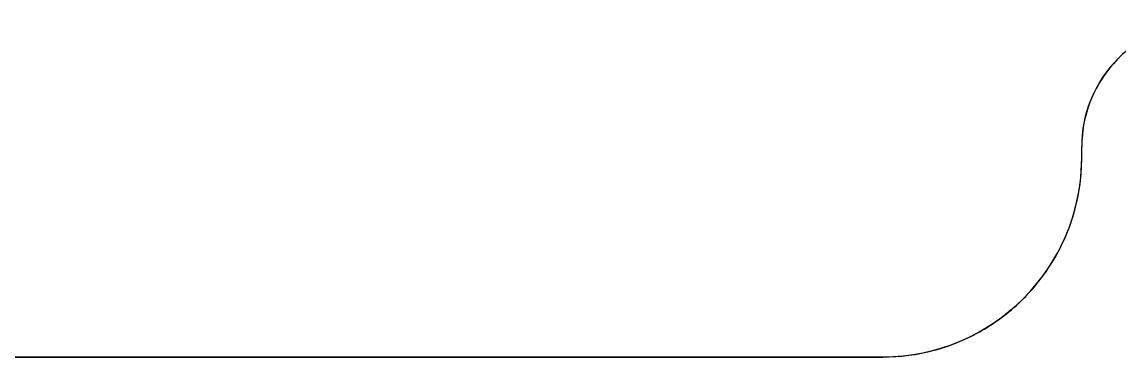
# Model space of a CAD drawing. Header units: inches. Extents: x 0 to 8.3, y 0 to 11.7.
# Drawn here: x 3.3 to 4.168, y 0.894 to 1.159 of the extents above; entities that cross this region are included whole.
import ezdxf

# ---------------------------------------------------------------- set-up
doc = ezdxf.new("R2010")
doc.units = ezdxf.units.IN
doc.header["$LTSCALE"] = 0.762205
doc.header["$MEASUREMENT"] = 0
doc.layers.get('0').update_dxf_attribs({"linetype": 'CONTINUOUS'})
doc.layers.add('03___PRT_ALL_CURVES', color=7, linetype='CONTINUOUS')

msp = doc.modelspace()

# ---------------------------------------------------------------- linework, layer by layer
at = {"color": 7, "linetype": 'CONTINUOUS'}
for p, q in [((4.13824, 1.0516), (4.13824, 1.06026)), ((3.13824, 0.89412), (3.98076, 0.89412))]:
    msp.add_line(p, q, dxfattribs=at)
for centre, radius, start, end in [((4.23667, 1.06026), 0.09843, 90, 180), ((3.98076, 1.0516), 0.15748, 270, 360)]:
    msp.add_arc(centre, radius, start, end, dxfattribs=at)
at = {"layer": '03___PRT_ALL_CURVES', "color": 4, "linetype": 'CONTINUOUS'}
for p, q in [((4.13824, 1.0514), (4.13824, 1.06006)), ((3.13824, 0.89392), (3.98076, 0.89392))]:
    msp.add_line(p, q, dxfattribs=at)
for centre, radius, start, end in [((4.23658, 1.06007), 0.09835, 135.34536, 157.60591), ((4.23729, 1.05944), 0.09929, 134.44874, 135.37695), ((4.2431, 1.05929), 0.10486, 174.52307, 179.58088)]:
    msp.add_arc(centre, radius, start, end, dxfattribs=at)
msp.add_open_spline([(4.13872, 1.0693), (4.13941, 1.07648), (4.14134, 1.08608), (4.14469, 1.09522), (4.14565, 1.09753)], degree=3, knots=[0, 0, 0, 0, 0.742218, 1, 1, 1, 1], dxfattribs=at)
msp.add_open_spline([(3.98076, 0.89392), (3.99447, 0.89398), (4.02201, 0.89751), (4.0604, 0.91346), (4.0934, 0.93876), (4.1187, 0.97176), (4.13465, 1.01015), (4.13818, 1.0377), (4.13824, 1.0514)], degree=3, dxfattribs=at)

doc.saveas('drawing.dxf')
